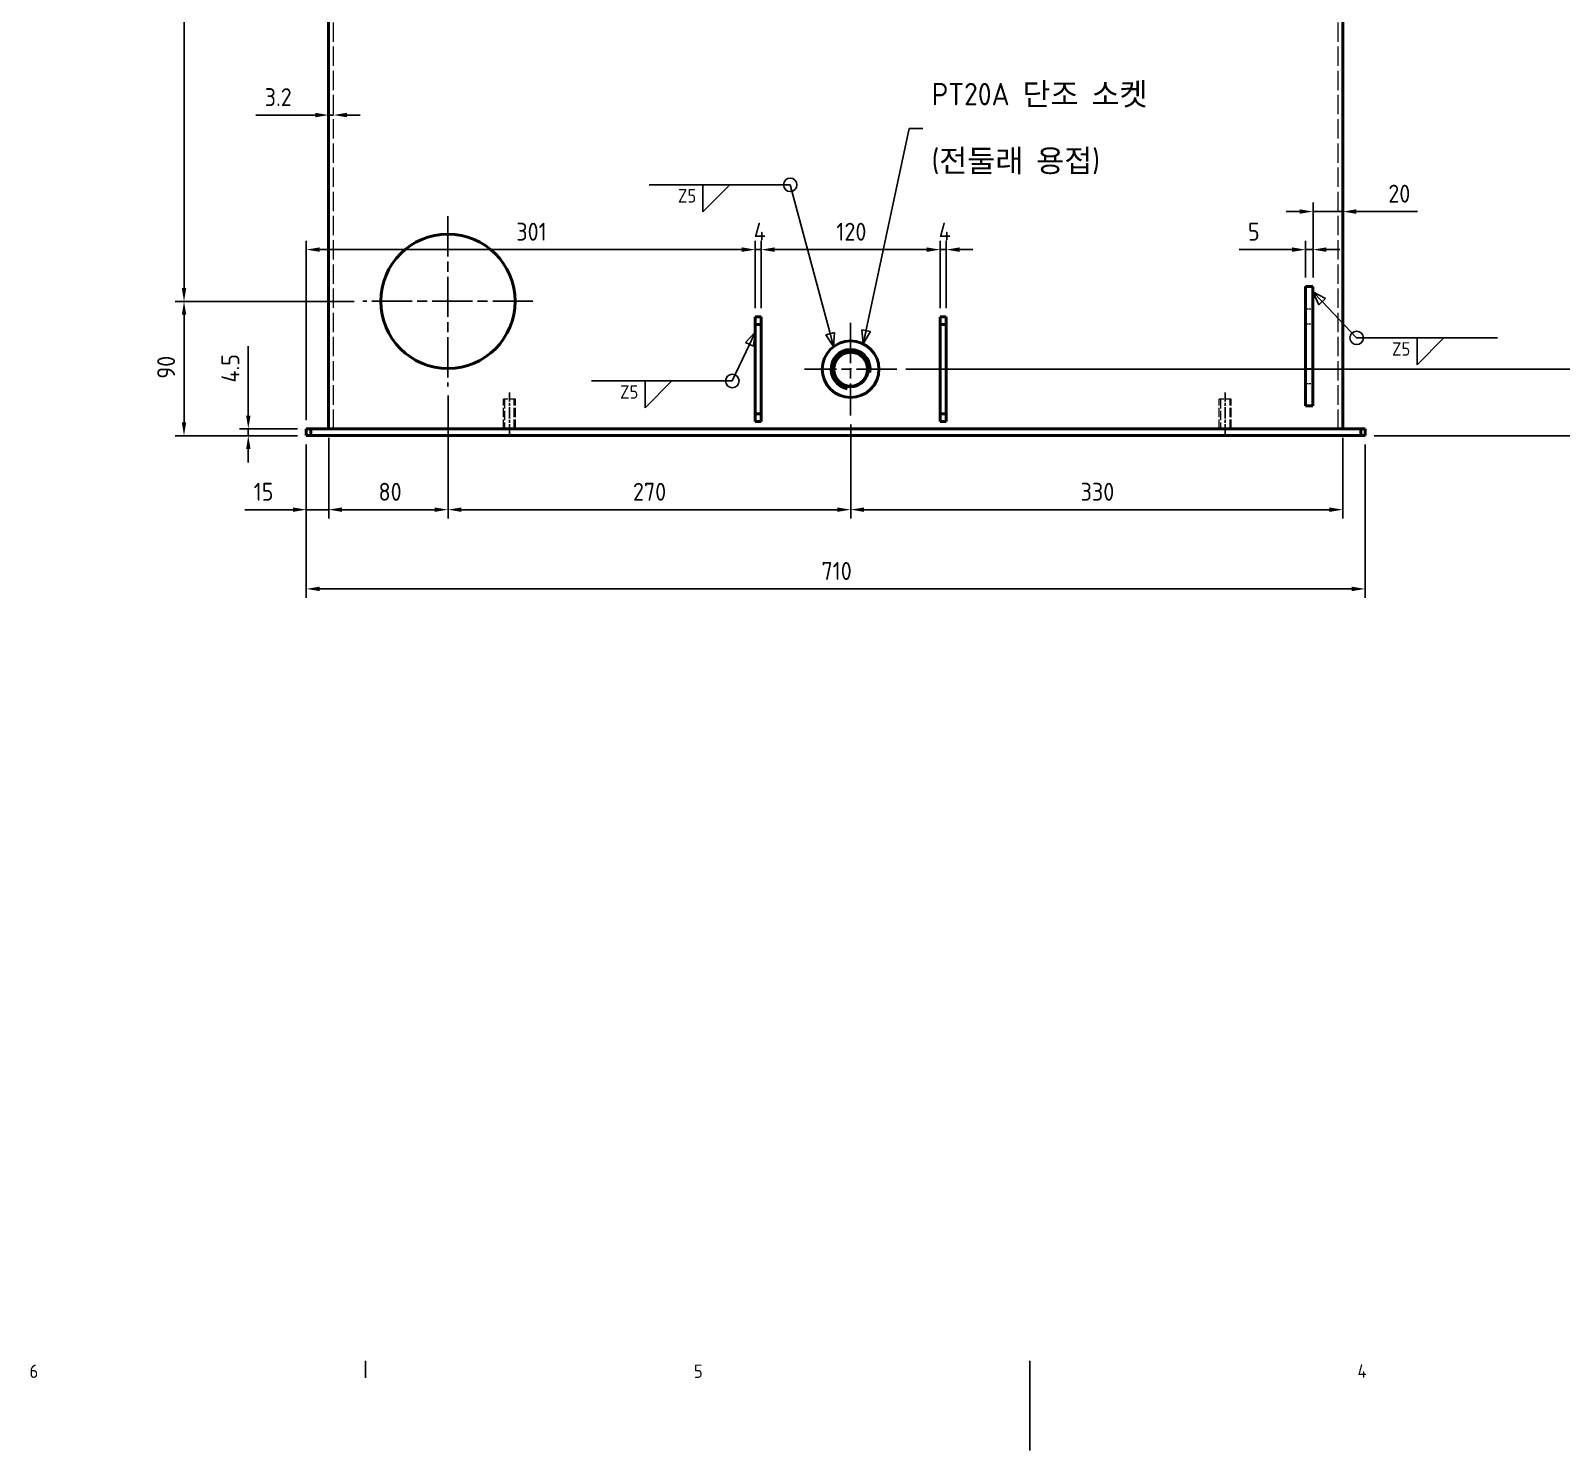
# Model space of a CAD drawing. Header units: millimetres. Extents: x 0 to 3564, y 0 to 2520.
# Drawn here: x 1112 to 2138, y 0 to 952 of the extents above; entities that cross this region are included whole.
import ezdxf

# ---------------------------------------------------------------- set-up
doc = ezdxf.new("R2010")
doc.units = ezdxf.units.MM
doc.header["$LTSCALE"] = 6
doc.linetypes.add('CHAIN', pattern=[0.3543, 0.2362, -0.0295, 0.0591, -0.0295])
doc.linetypes.add('DASHED', pattern=[0.2067, 0.1654, -0.0413])
doc.layers.get('0').update_dxf_attribs({"color": 3, "lineweight": 25})
for name, color, linetype, lineweight in [('가려진 것(ISO)', 2, 'DASHED', 18), ('가시적인 것(ISO)', 3, 'Continuous', 40), ('가시적인 좁은 것(ISO)', 3, 'Continuous', 35), ('경계(ISO)', 7, 'Continuous', 25), ('기호(ISO)', 5, 'Continuous', 25), ('중심 표식(ISO)', 1, 'Continuous', 25), ('중심선(ISO)', 1, 'Continuous', 25), ('치수(ISO)', 2, 'Continuous', 25)]:
    doc.layers.add(name, color=color, linetype=linetype, lineweight=lineweight)
doc.styles.add('문자 텍스트_PSTEK_POSCO', font='isocp.shx')
doc.styles.add('치수 텍스트_PSTEK_POSCO', font='isocp.shx')
doc.dimstyles.new('치수_PSTEK_POSCO', dxfattribs={"dimscale": 6, "dimtxt": 2, "dimasz": 1.5, "dimexe": 1, "dimexo": 1, "dimgap": 1, "dimtad": 1, "dimrnd": 1e-08, "dimdsep": 46, "dimtxsty": '치수 텍스트_PSTEK_POSCO', "dimcen": 0.09, "dimdle": 10, "dimclrd": 7, "dimclre": 7, "dimclrt": 2, "dimadec": 1, "dimazin": 2, "dimtfac": 1, "dimtmove": 0, "dimatfit": 3, "dimldrblk": 'Filled-2', "dimfxl": 0, "dimtolj": 1, "dimlwd": -1, "dimlwe": -1, "dimarcsym": 0})
doc.dimstyles.new('치수_PSTEK_POSCO$7', dxfattribs={"dimscale": 6, "dimtxt": 2, "dimasz": 1.5, "dimexe": 1, "dimexo": 1, "dimgap": 1, "dimtad": 1, "dimrnd": 1e-08, "dimdsep": 46, "dimtxsty": '치수 텍스트_PSTEK_POSCO', "dimcen": 0.09, "dimdle": 10, "dimclrd": 7, "dimclre": 7, "dimclrt": 2, "dimadec": 1, "dimazin": 2, "dimtfac": 1, "dimtmove": 0, "dimatfit": 3, "dimldrblk": 'Filled-2', "dimfxl": 0, "dimtolj": 1, "dimlwd": -1, "dimlwe": -1, "dimarcsym": 0})

# ---------------------------------------------------------------- blocks, each defined once
blk = doc.blocks.new('경계 Default Border')
at = {"layer": '경계(ISO)'}
blk.add_line((222.75, 10), (222.75, 8.1), dxfattribs=at)
at = {"layer": '경계(ISO)', "flags": 128}
blk.add_lwpolyline([(297, 0), (297, 10)], dxfattribs=at)
at = {"layer": '경계(ISO)', "color": 2, "char_height": 1.5, "attachment_point": 7, "style": '문자 텍스트_PSTEK_POSCO'}
for s, insert in [('6', (185.2, 8.09)), ('5', (259.45, 8.09)), ('4', (333.61, 8.1))]:
    blk.add_mtext(s, dxfattribs=dict(at, insert=insert))
blk = doc.blocks.new('*D24')
at = {"layer": 'Defpoints', "color": 0}
for p in [(1214.8, 770.1), (1334.8, 770.1), (1296.8, 680.1)]:
    blk.add_point(p, dxfattribs=at)
at = {"layer": '치수(ISO)', "color": 7}
for p, q in [((1328.8, 770.1), (1208.8, 770.1)), ((1214.8, 689.1), (1214.8, 761.1)), ((1290.8, 680.1), (1208.8, 680.1))]:
    blk.add_line(p, q, dxfattribs=at)
for points in [[(1213.3, 761.1), (1216.3, 761.1), (1214.8, 770.1)], [(1213.3, 689.1), (1216.3, 689.1), (1214.8, 680.1)]]:
    blk.add_solid(points, dxfattribs=at)
at = {"layer": '치수(ISO)', "color": 2, "insert": (1202.8, 718.3), "char_height": 12, "attachment_point": 4, "rotation": 90, "style": '치수 텍스트_PSTEK_POSCO'}
blk.add_mtext('\\A1;90', dxfattribs=at)
blk = doc.blocks.new('Filled-2')
at = {"color": 0}
for p, q in [((0, 0), (-1, 0.33)), ((-1, 0.33), (-1, -0.33)), ((-1, 0), (0, 0)), ((-1, -0.33), (0, 0))]:
    blk.add_line(p, q, dxfattribs=at)
at = {"color": 0, "flags": 128}
blk.add_lwpolyline([(-1, -0.33), (0, 0)], dxfattribs=at)
at = {"color": 0}
blk.add_solid([(-1, -0.33), (0, 0), (-1, 0.33), (-1, -0.33)], dxfattribs=at)
blk = doc.blocks.new('*D26')
at = {"layer": 'Defpoints', "color": 0}
for p in [(1692.8, 724.6), (2181.7, 724.6), (2006.8, 680.1)]:
    blk.add_point(p, dxfattribs=at)
at = {"layer": '치수(ISO)', "color": 7}
for p, q in [((1698.8, 724.6), (2187.7, 724.6)), ((2181.7, 715.6), (2181.7, 689.1)), ((2012.8, 680.1), (2187.7, 680.1)), ((2181.7, 680.1), (2181.7, 628.4))]:
    blk.add_line(p, q, dxfattribs=at)
for points in [[(2180.2, 715.6), (2183.2, 715.6), (2181.7, 724.6)], [(2180.2, 689.1), (2183.2, 689.1), (2181.7, 680.1)]]:
    blk.add_solid(points, dxfattribs=at)
at = {"layer": '치수(ISO)', "color": 2, "insert": (2169.7, 634.4), "char_height": 12, "attachment_point": 4, "rotation": 90, "style": '치수 텍스트_PSTEK_POSCO'}
blk.add_mtext('\\A1;44.5', dxfattribs=at)
blk = doc.blocks.new('*D27')
at = {"layer": 'Defpoints', "color": 0}
for p in [(1939.8, 1067.1), (2181.7, 1067.1), (1692.8, 724.6)]:
    blk.add_point(p, dxfattribs=at)
at = {"layer": '치수(ISO)', "color": 7}
for p, q in [((1945.8, 1067.1), (2187.7, 1067.1)), ((2181.7, 733.6), (2181.7, 1058.1)), ((1698.8, 724.6), (2187.7, 724.6))]:
    blk.add_line(p, q, dxfattribs=at)
for points in [[(2180.2, 1058.1), (2183.2, 1058.1), (2181.7, 1067.1)], [(2180.2, 733.6), (2183.2, 733.6), (2181.7, 724.6)]]:
    blk.add_solid(points, dxfattribs=at)
at = {"layer": '치수(ISO)', "color": 2, "insert": (2169.7, 878.3), "char_height": 12, "attachment_point": 4, "rotation": 90, "style": '치수 텍스트_PSTEK_POSCO'}
blk.add_mtext('\\A1;342.5', dxfattribs=at)
blk = doc.blocks.new('*D51')
at = {"layer": 'Defpoints', "color": 0}
for p in [(1391.8, 713.1), (1311.8, 684.6), (1391.8, 630.5)]:
    blk.add_point(p, dxfattribs=at)
at = {"layer": '치수(ISO)', "color": 7}
for p, q in [((1391.8, 707.1), (1391.8, 624.5)), ((1311.8, 678.6), (1311.8, 624.5)), ((1320.8, 630.5), (1382.8, 630.5))]:
    blk.add_line(p, q, dxfattribs=at)
for points in [[(1320.8, 632), (1320.8, 629), (1311.8, 630.5)], [(1382.8, 632), (1382.8, 629), (1391.8, 630.5)]]:
    blk.add_solid(points, dxfattribs=at)
at = {"layer": '치수(ISO)', "color": 2, "insert": (1345.2, 642.5), "char_height": 12, "attachment_point": 4, "style": '치수 텍스트_PSTEK_POSCO'}
blk.add_mtext('\\A1;80', dxfattribs=at)
blk = doc.blocks.new('*D52')
at = {"layer": 'Defpoints', "color": 0}
for p in [(1391.8, 713.1), (1661.8, 693.6), (1661.8, 630.5)]:
    blk.add_point(p, dxfattribs=at)
at = {"layer": '치수(ISO)', "color": 7}
for p, q in [((1391.8, 707.1), (1391.8, 624.5)), ((1661.8, 687.6), (1661.8, 624.5)), ((1400.8, 630.5), (1652.8, 630.5))]:
    blk.add_line(p, q, dxfattribs=at)
for points in [[(1400.8, 632), (1400.8, 629), (1391.8, 630.5)], [(1652.8, 632), (1652.8, 629), (1661.8, 630.5)]]:
    blk.add_solid(points, dxfattribs=at)
at = {"layer": '치수(ISO)', "color": 2, "insert": (1515.8, 642.5), "char_height": 12, "attachment_point": 4, "style": '치수 텍스트_PSTEK_POSCO'}
blk.add_mtext('\\A1;270', dxfattribs=at)
blk = doc.blocks.new('*D53')
at = {"layer": 'Defpoints', "color": 0}
for p in [(1661.8, 693.6), (1991.8, 684.6), (1991.8, 630.5)]:
    blk.add_point(p, dxfattribs=at)
at = {"layer": '치수(ISO)', "color": 7}
for p, q in [((1661.8, 687.6), (1661.8, 624.5)), ((1991.8, 678.6), (1991.8, 624.5)), ((1670.8, 630.5), (1982.8, 630.5))]:
    blk.add_line(p, q, dxfattribs=at)
for points in [[(1670.8, 632), (1670.8, 629), (1661.8, 630.5)], [(1982.8, 632), (1982.8, 629), (1991.8, 630.5)]]:
    blk.add_solid(points, dxfattribs=at)
at = {"layer": '치수(ISO)', "color": 2, "insert": (1816, 642.5), "char_height": 12, "attachment_point": 4, "style": '치수 텍스트_PSTEK_POSCO'}
blk.add_mtext('\\A1;330', dxfattribs=at)
blk = doc.blocks.new('*D80')
at = {"layer": 'Defpoints', "color": 0}
for p in [(1597.8, 804.8), (1597.8, 759.6), (1296.8, 684.6)]:
    blk.add_point(p, dxfattribs=at)
at = {"layer": '치수(ISO)', "color": 7}
for p, q in [((1296.8, 690.6), (1296.8, 810.8)), ((1305.8, 804.8), (1588.8, 804.8)), ((1597.8, 765.6), (1597.8, 810.8))]:
    blk.add_line(p, q, dxfattribs=at)
for points in [[(1305.8, 806.3), (1305.8, 803.3), (1296.8, 804.8)], [(1588.8, 806.3), (1588.8, 803.3), (1597.8, 804.8)]]:
    blk.add_solid(points, dxfattribs=at)
at = {"layer": '치수(ISO)', "color": 2, "insert": (1437.6, 816.8), "char_height": 12, "attachment_point": 4, "style": '치수 텍스트_PSTEK_POSCO'}
blk.add_mtext('\\A1;301', dxfattribs=at)
blk = doc.blocks.new('*D81')
at = {"layer": 'Defpoints', "color": 0}
for p in [(1721.8, 804.8), (1601.8, 759.6), (1721.8, 759.6)]:
    blk.add_point(p, dxfattribs=at)
at = {"layer": '치수(ISO)', "color": 7}
for p, q in [((1601.8, 765.6), (1601.8, 810.8)), ((1610.8, 804.8), (1712.8, 804.8)), ((1721.8, 765.6), (1721.8, 810.8))]:
    blk.add_line(p, q, dxfattribs=at)
for points in [[(1610.8, 806.3), (1610.8, 803.3), (1601.8, 804.8)], [(1712.8, 806.3), (1712.8, 803.3), (1721.8, 804.8)]]:
    blk.add_solid(points, dxfattribs=at)
at = {"layer": '치수(ISO)', "color": 2, "insert": (1652.2, 816.8), "char_height": 12, "attachment_point": 4, "style": '치수 텍스트_PSTEK_POSCO'}
blk.add_mtext('\\A1;120', dxfattribs=at)
blk = doc.blocks.new('*D82')
at = {"layer": 'Defpoints', "color": 0}
for p in [(1601.8, 804.8), (1597.8, 759.6), (1601.8, 759.6)]:
    blk.add_point(p, dxfattribs=at)
at = {"layer": '치수(ISO)', "color": 7}
for p, q in [((1588.8, 804.8), (1579.8, 804.8)), ((1597.8, 765.6), (1597.8, 810.8)), ((1597.8, 804.8), (1601.8, 804.8)), ((1601.8, 765.6), (1601.8, 810.8)), ((1610.8, 804.8), (1619.8, 804.8))]:
    blk.add_line(p, q, dxfattribs=at)
for points in [[(1588.8, 806.3), (1588.8, 803.3), (1597.8, 804.8)], [(1610.8, 806.3), (1610.8, 803.3), (1601.8, 804.8)]]:
    blk.add_solid(points, dxfattribs=at)
at = {"layer": '치수(ISO)', "color": 2, "insert": (1596.8, 816.8), "char_height": 12, "attachment_point": 4, "style": '치수 텍스트_PSTEK_POSCO'}
blk.add_mtext('\\A1;4', dxfattribs=at)
blk = doc.blocks.new('*D83')
at = {"layer": 'Defpoints', "color": 0}
for p in [(1725.8, 804.8), (1721.8, 759.6), (1725.8, 759.6)]:
    blk.add_point(p, dxfattribs=at)
at = {"layer": '치수(ISO)', "color": 7}
for p, q in [((1712.8, 804.8), (1703.8, 804.8)), ((1721.8, 765.6), (1721.8, 810.8)), ((1721.8, 804.8), (1725.8, 804.8)), ((1725.8, 765.6), (1725.8, 810.8)), ((1734.8, 804.8), (1743.8, 804.8))]:
    blk.add_line(p, q, dxfattribs=at)
for points in [[(1712.8, 806.3), (1712.8, 803.3), (1721.8, 804.8)], [(1734.8, 806.3), (1734.8, 803.3), (1725.8, 804.8)]]:
    blk.add_solid(points, dxfattribs=at)
at = {"layer": '치수(ISO)', "color": 2, "insert": (1720.8, 816.8), "char_height": 12, "attachment_point": 4, "style": '치수 텍스트_PSTEK_POSCO'}
blk.add_mtext('\\A1;4', dxfattribs=at)
blk = doc.blocks.new('*D84')
at = {"layer": 'Defpoints', "color": 0}
for p in [(1991.8, 830.3), (1971.8, 780.1), (1991.8, 684.6)]:
    blk.add_point(p, dxfattribs=at)
at = {"layer": '치수(ISO)', "color": 7}
for p, q in [((1971.8, 786.1), (1971.8, 836.3)), ((1962.8, 830.3), (1953.8, 830.3)), ((1971.8, 830.3), (1991.8, 830.3)), ((2000.8, 830.3), (2041.9, 830.3))]:
    blk.add_line(p, q, dxfattribs=at)
for points in [[(1962.8, 831.8), (1962.8, 828.8), (1971.8, 830.3)], [(2000.8, 831.8), (2000.8, 828.8), (1991.8, 830.3)]]:
    blk.add_solid(points, dxfattribs=at)
at = {"layer": '치수(ISO)', "color": 2, "insert": (2022.3, 842.3), "char_height": 12, "attachment_point": 4, "style": '치수 텍스트_PSTEK_POSCO'}
blk.add_mtext('\\A1;20', dxfattribs=at)
blk = doc.blocks.new('*D85')
at = {"layer": 'Defpoints', "color": 0}
for p in [(1971.8, 804.8), (1966.8, 780.1), (1971.8, 780.1)]:
    blk.add_point(p, dxfattribs=at)
at = {"layer": '치수(ISO)', "color": 7}
for p, q in [((1957.8, 804.8), (1922.2, 804.8)), ((1966.8, 786.1), (1966.8, 810.8)), ((1971.8, 804.8), (1966.8, 804.8)), ((1971.8, 786.1), (1971.8, 810.8)), ((1980.8, 804.8), (1989.8, 804.8))]:
    blk.add_line(p, q, dxfattribs=at)
for points in [[(1957.8, 806.3), (1957.8, 803.3), (1966.8, 804.8)], [(1980.8, 806.3), (1980.8, 803.3), (1971.8, 804.8)]]:
    blk.add_solid(points, dxfattribs=at)
at = {"layer": '치수(ISO)', "color": 2, "insert": (1928.2, 816.8), "char_height": 12, "attachment_point": 4, "style": '치수 텍스트_PSTEK_POSCO'}
blk.add_mtext('\\A1;5', dxfattribs=at)
blk = doc.blocks.new('*D137')
at = {"layer": 'Defpoints', "color": 0}
for p in [(1214.8, 1470.1), (1334.8, 1470.1), (1334.8, 770.1)]:
    blk.add_point(p, dxfattribs=at)
at = {"layer": '치수(ISO)', "color": 7}
for p, q in [((1328.8, 1470.1), (1208.8, 1470.1)), ((1214.8, 779.1), (1214.8, 1461.1)), ((1328.8, 770.1), (1208.8, 770.1))]:
    blk.add_line(p, q, dxfattribs=at)
for points in [[(1213.3, 1461.1), (1216.3, 1461.1), (1214.8, 1470.1)], [(1213.3, 779.1), (1216.3, 779.1), (1214.8, 770.1)]]:
    blk.add_solid(points, dxfattribs=at)
at = {"layer": '치수(ISO)', "color": 2, "insert": (1202.8, 1109.3), "char_height": 12, "attachment_point": 4, "rotation": 90, "style": '치수 텍스트_PSTEK_POSCO'}
blk.add_mtext('\\A1;700', dxfattribs=at)
blk = doc.blocks.new('*D151')
at = {"layer": 'Defpoints', "color": 0}
for p in [(1296.8, 680.1), (1311.8, 684.6), (1296.8, 630.5)]:
    blk.add_point(p, dxfattribs=at)
at = {"layer": '치수(ISO)', "color": 7}
for p, q in [((1311.8, 678.6), (1311.8, 624.5)), ((1296.8, 674.1), (1296.8, 624.5)), ((1287.8, 630.5), (1255.5, 630.5)), ((1311.8, 630.5), (1296.8, 630.5)), ((1320.8, 630.5), (1329.8, 630.5))]:
    blk.add_line(p, q, dxfattribs=at)
for points in [[(1287.8, 632), (1287.8, 629), (1296.8, 630.5)], [(1320.8, 632), (1320.8, 629), (1311.8, 630.5)]]:
    blk.add_solid(points, dxfattribs=at)
at = {"layer": '치수(ISO)', "color": 2, "insert": (1261.5, 642.5), "char_height": 12, "attachment_point": 4, "style": '치수 텍스트_PSTEK_POSCO'}
blk.add_mtext('\\A1;15', dxfattribs=at)
blk = doc.blocks.new('용접 기호 식별자6')
at = {"layer": '기호(ISO)', "color": 7}
for p, q in [((266.29, 124.91), (265.2, 123.76)), ((265.66, 123.55), (266.29, 124.91)), ((266.11, 123.33), (266.29, 124.91)), ((265.66, 123.55), (263.74, 119.46)), ((265.2, 123.76), (266.11, 123.33)), ((263.74, 119.46), (247.99, 119.46))]:
    blk.add_line(p, q, dxfattribs=at)
at = {"layer": '기호(ISO)'}
for p, q in [((253.99, 119.46), (256.99, 119.46)), ((256.99, 119.46), (253.99, 116.46)), ((253.99, 116.46), (253.99, 119.46))]:
    blk.add_line(p, q, dxfattribs=at)
at = {"layer": '기호(ISO)', "color": 7, "flags": 128}
blk.add_lwpolyline([(266.11, 123.33), (266.29, 124.91)], dxfattribs=at)
at = {"layer": '기호(ISO)'}
blk.add_circle((263.74, 119.46), 0.75, dxfattribs=at)
at = {"layer": '기호(ISO)', "color": 7}
blk.add_solid([(266.11, 123.33), (266.29, 124.91), (265.2, 123.76), (266.11, 123.33)], dxfattribs=at)
at = {"layer": '기호(ISO)', "color": 7, "insert": (251.19, 117.48), "char_height": 1.5, "attachment_point": 7, "style": '문자 텍스트_PSTEK_POSCO'}
blk.add_mtext('Z5', dxfattribs=at)
blk = doc.blocks.new('용접 기호 식별자7')
at = {"layer": '기호(ISO)', "color": 7}
for p, q in [((270.21, 141.37), (254.46, 141.37)), ((274.66, 124.75), (270.21, 141.37)), ((275.15, 124.88), (274.18, 124.62)), ((274.18, 124.62), (275.05, 123.3)), ((274.66, 124.75), (275.05, 123.3)), ((275.05, 123.3), (275.15, 124.88))]:
    blk.add_line(p, q, dxfattribs=at)
at = {"layer": '기호(ISO)'}
for p, q in [((260.46, 141.37), (263.46, 141.37)), ((263.46, 141.37), (260.46, 138.37)), ((260.46, 138.37), (260.46, 141.37))]:
    blk.add_line(p, q, dxfattribs=at)
at = {"layer": '기호(ISO)', "color": 7, "flags": 128}
blk.add_lwpolyline([(274.18, 124.62), (275.05, 123.3)], dxfattribs=at)
at = {"layer": '기호(ISO)'}
blk.add_circle((270.21, 141.37), 0.75, dxfattribs=at)
at = {"layer": '기호(ISO)', "color": 7}
blk.add_solid([(274.18, 124.62), (275.05, 123.3), (275.15, 124.88), (274.18, 124.62)], dxfattribs=at)
at = {"layer": '기호(ISO)', "color": 7, "insert": (257.66, 139.39), "char_height": 1.5, "attachment_point": 7, "style": '문자 텍스트_PSTEK_POSCO'}
blk.add_mtext('Z5', dxfattribs=at)
blk = doc.blocks.new('용접 기호 식별자8')
at = {"layer": '기호(ISO)', "color": 7}
for p, q in [((329.66, 128.33), (328.63, 129.42)), ((330.02, 128.67), (328.63, 129.42)), ((328.63, 129.42), (329.3, 127.98)), ((329.3, 127.98), (330.02, 128.67)), ((329.66, 128.33), (333.51, 124.27)), ((333.51, 124.27), (349.26, 124.27))]:
    blk.add_line(p, q, dxfattribs=at)
at = {"layer": '기호(ISO)'}
for p, q in [((340.26, 124.27), (343.26, 124.27)), ((343.26, 124.27), (340.26, 121.27)), ((340.26, 121.27), (340.26, 124.27))]:
    blk.add_line(p, q, dxfattribs=at)
at = {"layer": '기호(ISO)', "color": 7, "flags": 128}
blk.add_lwpolyline([(330.02, 128.67), (328.63, 129.42)], dxfattribs=at)
at = {"layer": '기호(ISO)'}
blk.add_circle((333.51, 124.27), 0.75, dxfattribs=at)
at = {"layer": '기호(ISO)', "color": 7}
blk.add_solid([(330.02, 128.67), (328.63, 129.42), (329.3, 127.98), (330.02, 128.67)], dxfattribs=at)
at = {"layer": '기호(ISO)', "color": 7, "insert": (337.46, 122.29), "char_height": 1.5, "attachment_point": 7, "style": '문자 텍스트_PSTEK_POSCO'}
blk.add_mtext('Z5', dxfattribs=at)
blk = doc.blocks.new('*D165')
at = {"layer": 'Defpoints', "color": 0}
for p in [(1296.8, 680.1), (2006.8, 680.1), (2006.8, 577.4)]:
    blk.add_point(p, dxfattribs=at)
at = {"layer": '치수(ISO)', "color": 7}
for p, q in [((1296.8, 674.1), (1296.8, 571.4)), ((2006.8, 674.1), (2006.8, 571.4)), ((1305.8, 577.4), (1997.8, 577.4))]:
    blk.add_line(p, q, dxfattribs=at)
for points in [[(1305.8, 578.9), (1305.8, 575.9), (1296.8, 577.4)], [(1997.8, 578.9), (1997.8, 575.9), (2006.8, 577.4)]]:
    blk.add_solid(points, dxfattribs=at)
at = {"layer": '치수(ISO)', "color": 2, "insert": (1642.2, 589.4), "char_height": 12, "attachment_point": 4, "style": '치수 텍스트_PSTEK_POSCO'}
blk.add_mtext('\\A1;710', dxfattribs=at)
blk = doc.blocks.new('*D166')
at = {"layer": 'Defpoints', "color": 0}
for p in [(1257.9, 684.6), (1296.8, 684.6), (1296.8, 680.1)]:
    blk.add_point(p, dxfattribs=at)
at = {"layer": '치수(ISO)', "color": 7}
for p, q in [((1257.9, 693.6), (1257.9, 740.2)), ((1290.8, 684.6), (1251.9, 684.6)), ((1290.8, 680.1), (1251.9, 680.1)), ((1257.9, 680.1), (1257.9, 684.6)), ((1257.9, 671.1), (1257.9, 662.1))]:
    blk.add_line(p, q, dxfattribs=at)
for points in [[(1256.4, 693.6), (1259.4, 693.6), (1257.9, 684.6)], [(1256.4, 671.1), (1259.4, 671.1), (1257.9, 680.1)]]:
    blk.add_solid(points, dxfattribs=at)
at = {"layer": '치수(ISO)', "color": 2, "insert": (1245.9, 715.7), "char_height": 12, "attachment_point": 4, "rotation": 90, "style": '치수 텍스트_PSTEK_POSCO'}
blk.add_mtext('\\A1;4.5', dxfattribs=at)
blk = doc.blocks.new('*D167')
at = {"layer": 'Defpoints', "color": 0}
for p in [(1311.8, 912), (1315, 912), (1315, 895)]:
    blk.add_point(p, dxfattribs=at)
at = {"layer": '치수(ISO)', "color": 7}
for p, q in [((1302.8, 895), (1262.9, 895)), ((1315, 895), (1311.8, 895)), ((1324, 895), (1333, 895))]:
    blk.add_line(p, q, dxfattribs=at)
for points in [[(1302.8, 896.5), (1302.8, 893.5), (1311.8, 895)], [(1324, 896.5), (1324, 893.5), (1315, 895)]]:
    blk.add_solid(points, dxfattribs=at)
at = {"layer": '치수(ISO)', "color": 2, "insert": (1268.9, 907), "char_height": 12, "attachment_point": 4, "style": '치수 텍스트_PSTEK_POSCO'}
blk.add_mtext('\\A1;3.2', dxfattribs=at)

msp = doc.modelspace()

# ---------------------------------------------------------------- linework, layer by layer
at = {"layer": '가려진 것(ISO)', "ltscale": 13.076715}
for p, q in [((1314.9639, 684.6457), (1314.9639, 1690.1457)), ((1988.5639, 684.6457), (1988.5639, 1690.1457))]:
    msp.add_line(p, q, dxfattribs=at)
at = {"layer": '가려진 것(ISO)', "ltscale": 1.587147}
for p, q in [((1966.7639, 765.1457), (1971.7639, 765.1457)), ((1966.7639, 755.1457), (1971.7639, 755.1457)), ((1966.7639, 725.1457), (1971.7639, 725.1457)), ((1966.7639, 715.1457), (1971.7639, 715.1457))]:
    msp.add_line(p, q, dxfattribs=at)
at = {"layer": '가려진 것(ISO)', "ltscale": 3.989087}
for p, q in [((1436.9639, 704.6457), (1428.9639, 704.6457)), ((1916.9639, 704.6457), (1908.9639, 704.6457))]:
    msp.add_line(p, q, dxfattribs=at)
at = {"layer": '가려진 것(ISO)', "ltscale": 6.348889}
for p, q in [((1428.9639, 684.6457), (1428.9639, 704.6457)), ((1429.7079, 704.6457), (1429.7079, 684.6457)), ((1436.2199, 684.6457), (1436.2199, 704.6457)), ((1436.9639, 684.6457), (1436.9639, 704.6457)), ((1908.9639, 684.6457), (1908.9639, 704.6457)), ((1909.7079, 704.6457), (1909.7079, 684.6457)), ((1916.2199, 684.6457), (1916.2199, 704.6457)), ((1916.9639, 684.6457), (1916.9639, 704.6457))]:
    msp.add_line(p, q, dxfattribs=at)
at = {"layer": '가시적인 것(ISO)'}
for p, q in [((1991.7639, 684.6457), (1991.7639, 1684.1457)), ((1311.7639, 684.6457), (1311.7639, 1180.1457)), ((1971.7639, 780.1457), (1966.7639, 780.1457)), ((1966.7639, 777.1457), (1966.7639, 780.1457)), ((1971.7639, 780.1457), (1971.7639, 777.1457)), ((1966.7639, 703.1457), (1966.7639, 777.1457)), ((1971.7639, 777.1457), (1971.7639, 703.1457)), ((1597.7639, 759.6457), (1597.7639, 754.6457)), ((1601.7639, 759.6457), (1597.7639, 759.6457)), ((1601.7639, 754.6457), (1601.7639, 759.6457)), ((1721.7639, 759.6457), (1721.7639, 754.6457)), ((1725.7639, 759.6457), (1721.7639, 759.6457)), ((1725.7639, 754.6457), (1725.7639, 759.6457)), ((1597.7639, 754.6457), (1601.7639, 754.6457)), ((1597.7639, 754.6457), (1597.7639, 694.6457)), ((1601.7639, 694.6457), (1601.7639, 754.6457)), ((1721.7639, 754.6457), (1725.7639, 754.6457)), ((1721.7639, 754.6457), (1721.7639, 694.6457)), ((1725.7639, 694.6457), (1725.7639, 754.6457)), ((1966.7639, 700.1457), (1966.7639, 703.1457)), ((1966.7639, 700.1457), (1971.7639, 700.1457)), ((1971.7639, 703.1457), (1971.7639, 700.1457)), ((1601.7639, 694.6457), (1597.7639, 694.6457)), ((1597.7639, 694.6457), (1597.7639, 689.6457)), ((1597.7639, 689.6457), (1601.7639, 689.6457)), ((1601.7639, 689.6457), (1601.7639, 694.6457)), ((1725.7639, 694.6457), (1721.7639, 694.6457)), ((1721.7639, 694.6457), (1721.7639, 689.6457)), ((1721.7639, 689.6457), (1725.7639, 689.6457)), ((1725.7639, 689.6457), (1725.7639, 694.6457)), ((1299.7639, 684.6457), (1296.7639, 684.6457)), ((1296.7639, 684.6457), (1296.7639, 680.1457)), ((1296.7639, 680.1457), (1299.7639, 680.1457)), ((1299.7639, 680.1457), (1299.7639, 684.6457)), ((2003.7639, 684.6457), (1299.7639, 684.6457)), ((1299.7639, 680.1457), (2003.7639, 680.1457)), ((2006.7639, 684.6457), (2003.7639, 684.6457)), ((2003.7639, 684.6457), (2003.7639, 680.1457)), ((2003.7639, 680.1457), (2006.7639, 680.1457)), ((2006.7639, 680.1457), (2006.7639, 684.6457))]:
    msp.add_line(p, q, dxfattribs=at)
for centre, radius in [((1391.7639, 770.1457), 45), ((1661.7639, 724.6457), 19), ((1661.7639, 724.6457), 11.833), ((1661.7639, 724.6457), 11.4505), ((1661.7639, 724.6457), 11.3155)]:
    msp.add_circle(centre, radius, dxfattribs=at)
at = {"layer": '가시적인 좁은 것(ISO)'}
msp.add_arc((1661.7639, 724.6457), 13.2851, 350, 260, dxfattribs=at)
at = {"layer": '중심 표식(ISO)', "linetype": 'CHAIN', "ltscale": 19.051651}
for p, q in [((1391.7639, 827.1457), (1391.7639, 713.1457)), ((1448.7639, 770.1457), (1334.7639, 770.1457)), ((1661.7639, 755.6457), (1661.7639, 693.6457)), ((1692.7639, 724.6457), (1630.7639, 724.6457))]:
    msp.add_line(p, q, dxfattribs=at)
at = {"layer": '중심선(ISO)', "linetype": 'CHAIN', "ltscale": 5.370736}
for p, q in [((1432.9639, 680.1457), (1432.9639, 709.1457)), ((1912.9639, 680.1457), (1912.9639, 709.1457))]:
    msp.add_line(p, q, dxfattribs=at)

# ---------------------------------------------------------------- block references
at = {"xscale": 6, "yscale": 6, "zscale": 6}
msp.add_blockref('경계 Default Border', (0, 0), dxfattribs=at)
at = {"layer": '기호(ISO)', "xscale": 6, "yscale": 6, "zscale": 6}
for name in ['용접 기호 식별자7', '용접 기호 식별자8', '용접 기호 식별자6']:
    msp.add_blockref(name, (0, 0), dxfattribs=at)

# ---------------------------------------------------------------- texts
at = {"layer": '기호(ISO)', "color": 2, "insert": (1716.1297, 885.8999), "char_height": 15, "width": 170.971398, "attachment_point": 4, "line_spacing_factor": 1.78626, "style": '치수 텍스트_PSTEK_POSCO'}
msp.add_mtext('{\\fISOCP|b0|i0;\\H15.0000;PT20A 단조 소켓\\P(전둘래 용접)}', dxfattribs=at)

# ---------------------------------------------------------------- dimensions: what is measured, and where the dimension line sits
at = {"layer": '치수(ISO)', "color": 7}
for base, p1, p2, angle, override, picture, middle in [((1214.7639, 1470.1457), (1334.7639, 770.1457), (1334.7639, 1470.1457), 90, {"dimdec": 2, "dimtp": 0, "dimtm": 0, "dimtdec": 2, "dimtofl": 0, "dimatfit": 1}, '*D137', (1214.7639, 1120.1457)), ((2181.681, 1067.1457), (1692.7639, 724.6457), (1939.7639, 1067.1457), 90, {"dimdec": 2, "dimtp": 0, "dimtm": 0, "dimtdec": 2, "dimtofl": 0, "dimatfit": 1}, '*D27', (2181.681, 895.9557)), ((1991.7639, 830.2932), (1971.7639, 780.1457), (1991.7639, 684.6457), 180, {"dimdec": 2, "dimse2": 1, "dimtp": 0, "dimtm": 0, "dimtdec": 2, "dimtofl": 1, "dimatfit": 1}, '*D84', (2029.0995, 830.2932)), ((1597.7639, 804.8074), (1296.7639, 684.6457), (1597.7639, 759.6457), 180, {"dimdec": 2, "dimtp": 0, "dimtm": 0, "dimtdec": 2, "dimtofl": 0, "dimatfit": 1}, '*D80', (1447.2039, 804.8074)), ((1601.7639, 804.8074), (1597.7639, 759.6457), (1601.7639, 759.6457), 180, {"dimdec": 2, "dimtp": 0, "dimtm": 0, "dimtdec": 2, "dimtofl": 1, "dimatfit": 1}, '*D82', (1599.7639, 804.8074)), ((1721.7639, 804.8074), (1601.7639, 759.6457), (1721.7639, 759.6457), 180, {"dimdec": 2, "dimtp": 0, "dimtm": 0, "dimtdec": 2, "dimtofl": 0, "dimatfit": 1}, '*D81', (1661.8239, 804.8074)), ((1725.7639, 804.8074), (1721.7639, 759.6457), (1725.7639, 759.6457), 180, {"dimdec": 2, "dimtp": 0, "dimtm": 0, "dimtdec": 2, "dimtofl": 1, "dimatfit": 1}, '*D83', (1723.7639, 804.8074)), ((1971.7639, 804.8074), (1966.7639, 780.1457), (1971.7639, 780.1457), 180, {"dimdec": 2, "dimtp": 0, "dimtm": 0, "dimtdec": 2, "dimtofl": 1, "dimatfit": 1}, '*D85', (1930.8614, 804.8074)), ((1214.7639, 770.1457), (1296.7639, 680.1457), (1334.7639, 770.1457), 90, {"dimdec": 2, "dimtp": 0, "dimtm": 0, "dimtdec": 2, "dimtofl": 0, "dimatfit": 1}, '*D24', (1214.7639, 725.1457)), ((1257.9274, 684.6457), (1296.7639, 680.1457), (1296.7639, 684.6457), 90, {"dimdec": 2, "dimtp": 0, "dimtm": 0, "dimtdec": 2, "dimtofl": 1, "dimatfit": 1}, '*D166', (1257.9274, 724.9634)), ((2181.681, 724.6457), (2006.7639, 680.1457), (1692.7639, 724.6457), 90, {"dimdec": 2, "dimtp": 0, "dimtm": 0, "dimtdec": 2, "dimtofl": 0, "dimatfit": 2}, '*D26', (2181.681, 648.4604)), ((1391.7639, 630.521), (1311.7639, 684.6457), (1391.7639, 713.1457), 180, {"dimdec": 2, "dimtp": 0, "dimtm": 0, "dimtdec": 2, "dimtofl": 0, "dimatfit": 1}, '*D51', (1351.7639, 630.521)), ((1661.7639, 630.521), (1391.7639, 713.1457), (1661.7639, 693.6457), 180, {"dimdec": 2, "dimtp": 0, "dimtm": 0, "dimtdec": 2, "dimtofl": 0, "dimatfit": 1}, '*D52', (1526.7639, 630.521)), ((1991.7639, 630.521), (1661.7639, 693.6457), (1991.7639, 684.6457), 180, {"dimdec": 2, "dimtp": 0, "dimtm": 0, "dimtdec": 2, "dimtofl": 0, "dimatfit": 1}, '*D53', (1826.7639, 630.521)), ((2006.7639, 577.4178), (1296.7639, 680.1457), (2006.7639, 680.1457), 180, {"dimdec": 2, "dimtp": 0, "dimtm": 0, "dimtdec": 2, "dimtofl": 0, "dimatfit": 1}, '*D165', (1651.7639, 577.4178))]:
    dim = msp.add_linear_dim(base=base, p1=p1, p2=p2, angle=angle, dimstyle='치수_PSTEK_POSCO', override=override, dxfattribs=at)
    dim.commit()
    dim.dimension.update_dxf_attribs({"geometry": picture, "text_midpoint": middle, "dimtype": 160})
for base, p1, p2, override, picture, middle in [((1314.9639, 895.0206), (1311.7639, 912.0067), (1314.9639, 912.0067), {"dimdec": 2, "dimse1": 1, "dimse2": 1, "dimtp": 0, "dimtm": 0, "dimtdec": 2, "dimtofl": 1, "dimatfit": 1}, '*D167', (1277.6109, 895.0206)), ((1296.7639, 630.521), (1311.7639, 684.6457), (1296.7639, 680.1457), {"dimdec": 2, "dimtp": 0, "dimtm": 0, "dimtdec": 2, "dimtofl": 1, "dimatfit": 1}, '*D151', (1267.1154, 630.521))]:
    dim = msp.add_linear_dim(base=base, p1=p1, p2=p2, dimstyle='치수_PSTEK_POSCO', override=override, dxfattribs=at)
    dim.commit()
    dim.dimension.update_dxf_attribs({"geometry": picture, "text_midpoint": middle, "dimtype": 160})

# ---------------------------------------------------------------- leaders
at = {"layer": '기호(ISO)', "color": 7, "annotation_type": 0, "has_hookline": 1, "hookline_direction": 0, "text_width": 155.4514}
msp.add_leader([(1670.1995, 741.6704), (1701.1297, 885.8999), (1710.1297, 885.8999)], dimstyle='치수_PSTEK_POSCO$7', override={"dimtad": 0}, dxfattribs=at)

doc.saveas('drawing.dxf')
